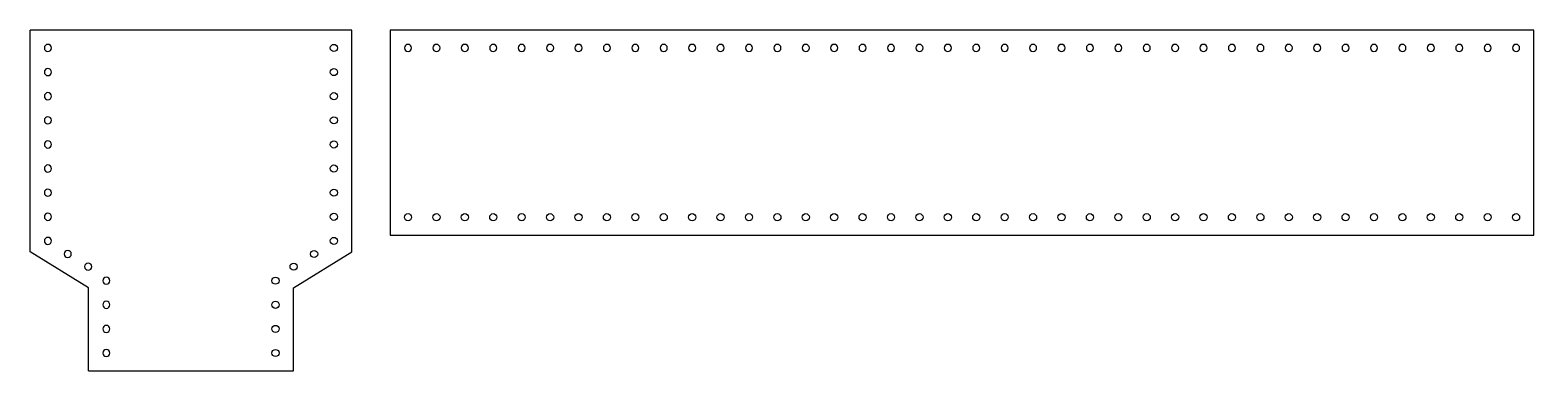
# Model space of a CAD drawing. Header units: millimetres. Extents: x 2216 to 2531, y 2258 to 2329.
import ezdxf

# ---------------------------------------------------------------- set-up
doc = ezdxf.new("R2010")
doc.units = ezdxf.units.MM

# ---------------------------------------------------------------- blocks, each defined once
blk = doc.blocks.new('*U11')
blk.add_circle((0, 0), 0.75)
blk = doc.blocks.new('*U12')
at = {"color": 0, "linetype": 'ByBlock', "lineweight": -2, "transparency": 16777216}
for p in [(2350.84, 2266.31), (2356.8, 2266.31), (2362.76, 2266.31), (2368.72, 2266.31), (2374.69, 2266.31), (2380.65, 2266.31), (2386.61, 2266.31), (2392.57, 2266.31), (2398.53, 2266.31), (2404.49, 2266.31), (2410.46, 2266.31), (2416.42, 2266.31), (2422.38, 2266.31), (2428.34, 2266.31), (2434.3, 2266.31), (2440.26, 2266.31), (2446.22, 2266.31), (2452.19, 2266.31), (2458.15, 2266.31), (2464.11, 2266.31), (2470.07, 2266.31), (2476.03, 2266.31), (2481.99, 2266.31), (2487.96, 2266.31), (2493.92, 2266.31), (2499.88, 2266.31), (2505.84, 2266.31), (2511.8, 2266.31), (2517.76, 2266.31), (2523.72, 2266.31), (2529.69, 2266.31), (2535.65, 2266.31), (2541.61, 2266.31), (2547.57, 2266.31), (2553.53, 2266.31), (2559.49, 2266.31), (2565.46, 2266.31), (2571.42, 2266.31), (2577.38, 2266.31), (2583.34, 2266.31)]:
    blk.add_blockref('*U11', p, dxfattribs=at)
blk = doc.blocks.new('*U13')
blk.add_circle((0, 0), 0.75)
blk = doc.blocks.new('*U14')
at = {"color": 0, "linetype": 'ByBlock', "lineweight": -2, "transparency": 16777216}
for p in [(2350.84, 2266.31), (2356.8, 2266.31), (2362.76, 2266.31), (2368.72, 2266.31), (2374.69, 2266.31), (2380.65, 2266.31), (2386.61, 2266.31), (2392.57, 2266.31), (2398.53, 2266.31), (2404.49, 2266.31), (2410.46, 2266.31), (2416.42, 2266.31), (2422.38, 2266.31), (2428.34, 2266.31), (2434.3, 2266.31), (2440.26, 2266.31), (2446.22, 2266.31), (2452.19, 2266.31), (2458.15, 2266.31), (2464.11, 2266.31), (2470.07, 2266.31), (2476.03, 2266.31), (2481.99, 2266.31), (2487.96, 2266.31), (2493.92, 2266.31), (2499.88, 2266.31), (2505.84, 2266.31), (2511.8, 2266.31), (2517.76, 2266.31), (2523.72, 2266.31), (2529.69, 2266.31), (2535.65, 2266.31), (2541.61, 2266.31), (2547.57, 2266.31), (2553.53, 2266.31), (2559.49, 2266.31), (2565.46, 2266.31), (2571.42, 2266.31), (2577.38, 2266.31), (2583.34, 2266.31)]:
    blk.add_blockref('*U13', p, dxfattribs=at)
blk = doc.blocks.new('*U45')
blk.add_circle((0, 0), 0.75)
blk = doc.blocks.new('*U46')
at = {"color": 0, "linetype": 'ByBlock', "lineweight": -2, "transparency": 16777216}
for p, rotation in [((2279.53, 2325.56), 270), ((2279.53, 2320.5), 270), ((2279.53, 2315.44), 270), ((2279.53, 2310.38), 270), ((2279.53, 2305.32), 270), ((2279.53, 2300.26), 270), ((2279.53, 2295.2), 270), ((2279.53, 2290.14), 270), ((2279.53, 2285.08), 270), ((2275.38, 2282.34), 211.698898849017), ((2271.08, 2279.68), 211.698898849017), ((2267.28, 2276.74), 270), ((2267.28, 2271.68), 270), ((2267.28, 2266.62), 270), ((2267.28, 2261.56), 270)]:
    blk.add_blockref('*U45', p, dxfattribs=dict(at, rotation=rotation))
blk = doc.blocks.new('*U47')
blk.add_circle((0, 0), 0.75)
blk = doc.blocks.new('*U49')
at = {"color": 0, "linetype": 'ByBlock', "lineweight": -2, "transparency": 16777216}
for p, rotation in [((2279.53, 2325.56), 270), ((2279.53, 2320.5), 270), ((2279.53, 2315.44), 270), ((2279.53, 2310.38), 270), ((2279.53, 2305.32), 270), ((2279.53, 2300.26), 270), ((2279.53, 2295.2), 270), ((2279.53, 2290.14), 270), ((2279.53, 2285.08), 270), ((2275.38, 2282.34), 211.698898849017), ((2271.08, 2279.68), 211.698898849017), ((2267.28, 2276.74), 270), ((2267.28, 2271.68), 270), ((2267.28, 2266.62), 270), ((2267.28, 2261.56), 270)]:
    blk.add_blockref('*U47', p, dxfattribs=dict(at, rotation=rotation))

msp = doc.modelspace()

# ---------------------------------------------------------------- linework, layer by layer
for p, q in [((2283.28, 2329.31), (2215.78, 2329.31)), ((2531.34, 2329.31), (2291.34, 2329.31)), ((2291.34, 2329.31), (2291.34, 2286.31)), ((2531.34, 2286.31), (2531.34, 2329.31)), ((2291.34, 2286.31), (2531.34, 2286.31)), ((2228.03, 2257.81), (2271.03, 2257.81))]:
    msp.add_line(p, q)
for points in [[(2228.03, 2257.81), (2228.03, 2275.24), (2215.78, 2282.81), (2215.78, 2329.31)], [(2271.03, 2257.81), (2271.03, 2275.24), (2283.28, 2282.81), (2283.28, 2329.31)]]:
    msp.add_lwpolyline(points)

# ---------------------------------------------------------------- block references
at = {"xscale": -1}
msp.add_blockref('*U49', (4499.06, 0), dxfattribs=at)
for name, p in [('*U46', (0, 0)), ('*U12', (-55.75, 23.74))]:
    msp.add_blockref(name, p)
at = {"xscale": -1, "rotation": 180}
msp.add_blockref('*U14', (-55.75, 4591.87), dxfattribs=at)

doc.saveas('drawing.dxf')
